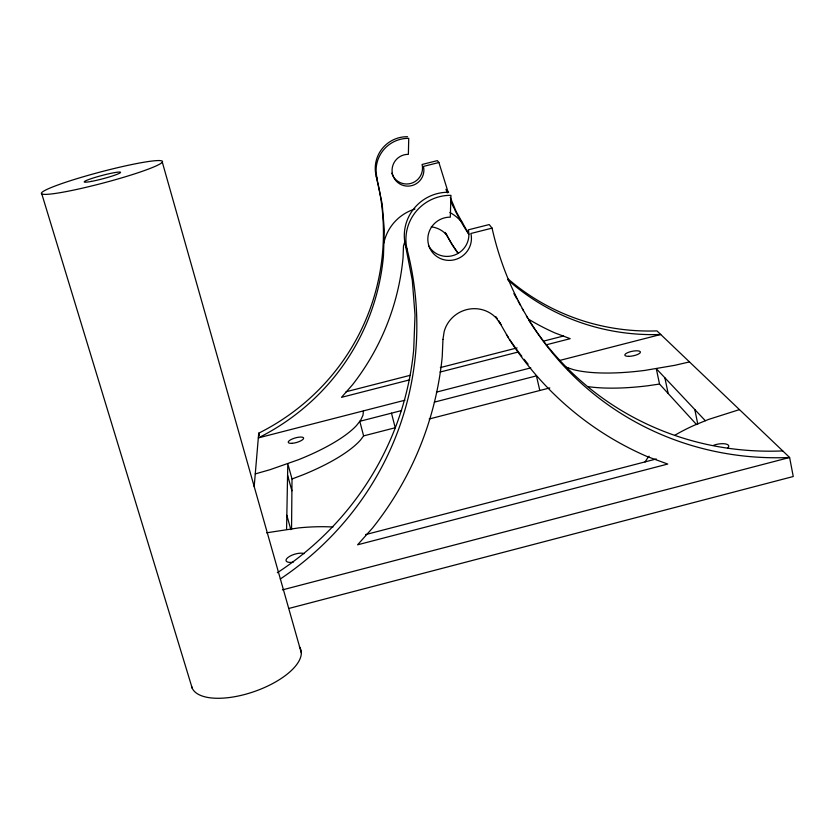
<?xml version="1.0" encoding="UTF-8"?>
<svg xmlns="http://www.w3.org/2000/svg" width="835" height="835" viewBox="0 0 835 835"><rect width="100%" height="100%" fill="white"/><g stroke="black" fill="none" stroke-linecap="round" stroke-linejoin="round"><path stroke-width="1.25" d="M291.54 529.473L292.02 478.977L287.793 463.707L286.572 529.432M254.174 486.701L258.725 433.177A238.591 229.959 21.6 0 0 376.178 175.997A31.594 31.344 -40.8 0 1 407.532 136.721M363.455 410.872L362.985 415.256L360.73 420.099L356.67 425.339A111.608 32.074 -16.3 0 1 298.46 459.72L270.049 469.688L255.26 473.904M404.651 242.244L403.482 245.991L403.075 257.441A261.783 252.201 21.5 0 1 352.516 384.758L341.494 397.345L409.724 379.841M391.479 413.158L395.226 427.75L363.611 435.891L360.532 440.014A111.337 33.097 -16.4 0 1 302.646 474.948L292.02 478.977M739.455 409.609L708.591 419.42L694.636 425.13A150.571 55.684 -8.5 0 0 674.983 435.171M365.542 534.609L656.226 458.979M282.407 589.886L789.618 457.476L793.25 476.514L289.098 608.391M440.055 372.066L518.399 351.963M546.194 344.834L570.201 338.676L554.868 332.904A258.005 245.824 -59.5 0 1 528.545 319.179M404.975 400.205L258.328 437.895A241.231 232.401 21.4 0 0 383.453 255.917L384.309 229.959L382.169 203.897L376.178 175.997M436.423 392.126L530.789 367.87M559.732 360.438L660.725 334.48A237.756 226.515 -59.5 0 1 507.628 279.694M401.562 410.57L359.791 421.31L363.611 435.891M434.336 402.136L536.435 375.875L539.807 390.498M429.169 419.003L549.837 387.91M346.055 391.761L410.183 375.312M440.358 367.577L517.063 347.913M543.47 341.15L563.583 335.983M508.233 279.088A235.188 224.208 -59.6 0 0 656.957 330.89L789.618 457.476A327.236 305.057 -55.4 0 1 492.065 228.122L470.877 233.487A21.94 21.491 -32.4 0 1 452.727 260.123A21.94 21.491 -32.4 0 1 427.854 240.396A21.94 21.491 -32.4 0 1 450.305 217.163L450.952 195.338A43.89 42.982 -32.4 0 0 407.156 249.613A333.447 316.382 15.8 0 1 280.268 579.02M448.238 192.572L438.897 162.522L423.449 166.405A15.969 15.834 -40.3 0 1 410.34 185.934A15.969 15.834 -40.3 0 1 392.095 171.363A15.969 15.834 -40.3 0 1 408.367 154.35L408.743 138.349A31.939 31.667 -40.3 0 0 377.044 178.053M689.491 361.92L674.722 365.333L644.912 370.396A110.648 31.344 -11.2 0 1 573.301 369.602L566.203 367.254M266.574 532.813L298.721 527.897A151.396 57.792 -18.2 0 1 332.946 527.031M696.547 424.566L659.535 384.058L648.169 385.718A110.387 32.346 -11.1 0 1 587.777 386.595M457.998 253.349A258.005 245.824 -59.5 0 1 452.34 244.968L446.725 235.052L443.99 232.297A25.113 24.601 -26.8 0 0 431.288 226.838M705.356 420.746L656.3 368.694L659.535 384.058M438.897 162.522L437.363 160.633L422.082 164.464A15.802 15.667 -40.8 0 1 410.997 183.387A15.802 15.667 -40.8 0 1 391.772 173.137M492.065 228.122L489.195 224.563L468.31 229.844A21.616 21.188 -32.5 0 1 428.491 245.594M495.75 316.559L497.253 318.626M446.725 235.052L445.128 232.412L450.691 242.223A255.218 243.309 -59.7 0 0 457.747 252.556M468.926 234.28L456.286 211.787L450.253 197.373M513.89 293.565L516.886 298.92M518.086 301.059L520.476 305.339M522.261 308.533L523.462 310.662M526.436 315.974L527.626 318.104M448.666 192.248A43.243 42.376 -32.5 0 0 405.528 245.73L407.156 249.613M41.75 193.772L192.238 688.27M162.303 162.167A62.594 5.688 -14.8 0 1 67.04 191.424A62.594 5.688 -14.8 0 1 76.789 178.711A62.594 5.688 -14.8 0 1 162.303 162.167L301.31 652.876M286.833 515.279L290.851 529.651M258.725 433.177L259.382 435.536M287.584 475.198L291.906 490.803M567.842 367.797L568.384 370.239M664.879 377.806L668.167 393.515M694.803 409.557L697.778 424.034M405.528 245.73L412.302 280.31L415.016 315.098L413.711 349.667A328.416 311.883 16 0 1 277.324 572.737M782.729 450.91A322.383 300.892 -55.6 0 1 528.816 320.233M468.477 233.779A235.188 224.208 -59.6 0 1 454.584 209.387M454.021 208.239A235.188 224.208 -59.6 0 1 450.796 201.225M447.33 192.885A235.188 224.208 -59.6 0 1 445.942 189.263M713.654 445.274A10.051 3.643 -9.8 0 1 725.657 443.949A10.051 3.643 -9.8 0 1 727.619 448.082M293.179 562.216A10.103 3.747 -17 0 1 288.002 557.446A10.103 3.747 -17 0 1 304.117 553.647M645.079 461.995A150.571 55.684 -8.5 0 1 649.046 456.192M299.41 646.791A57.646 24.57 -19.2 0 1 256.262 690.848A57.646 24.57 -19.2 0 1 191.539 686.234M528.117 364.175A349.886 326.589 -55.6 0 1 524.15 359.29M521.823 356.305A349.886 326.589 -55.6 0 1 516.489 349.218M515.007 347.162A349.886 326.589 -55.6 0 1 509.924 339.866M508.515 337.757A349.886 326.589 -55.6 0 1 506.427 334.564M383.881 242.964A44.892 43.984 -26.9 0 1 414.953 209.021M449.919 212.497A44.892 43.984 -26.9 0 1 462.621 223.06M442.957 339.396L442.216 356.91A361.899 343.404 15.9 0 1 372.619 527.929L357.599 544.806L667.739 464.051L647.156 456.536A355.157 331.109 -55.5 0 1 509.507 339.668L498.599 320.734L500.969 324.564L496.408 318.26A30.551 29.455 -26.2 0 0 466.619 309.649A30.551 29.455 -26.2 0 0 444.157 331.61L442.957 339.396M292.093 443.312A7.995 2.369 -15.9 0 0 303.637 438.198A7.995 2.369 -15.9 0 0 292.031 439.085A7.995 2.369 -15.9 0 0 292.093 443.312M628.567 356.347A7.943 2.328 -11.5 0 0 640.414 352.182A7.943 2.328 -11.5 0 0 628.88 352.182A7.943 2.328 -11.5 0 0 628.567 356.347M91.516 181.383A18.756 1.701 -14.8 0 0 120.449 172.595A18.756 1.701 -14.8 0 0 95.357 177.344A18.756 1.701 -14.8 0 0 91.516 181.383"/></g></svg>
